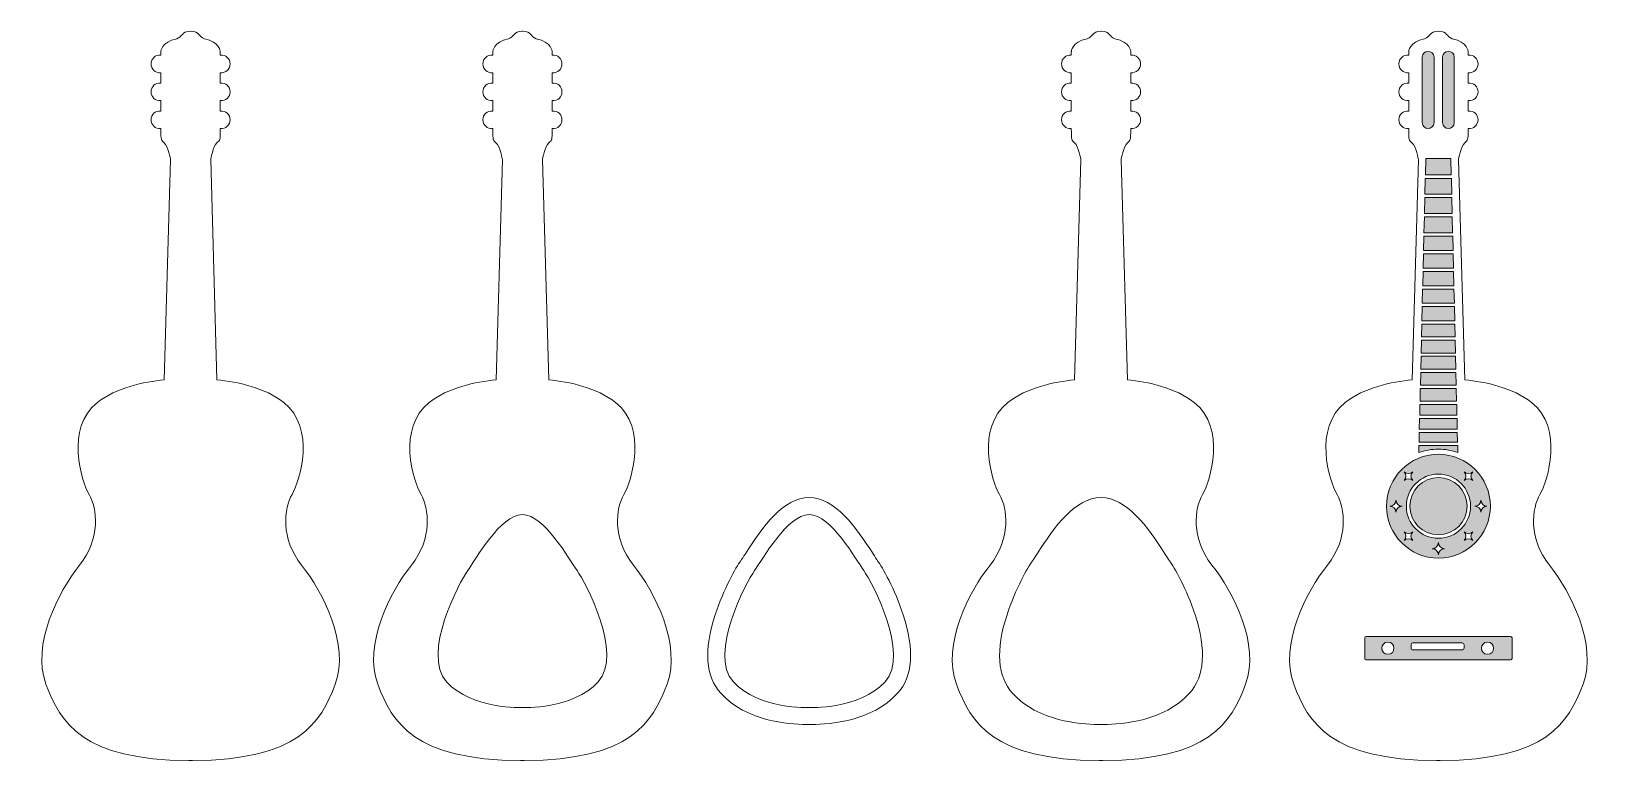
# Model space of a CAD drawing. Header units: inches. Extents: x 0.1 to 12.9, y -6 to 0.
import ezdxf

# ---------------------------------------------------------------- set-up
doc = ezdxf.new("R2010")
doc.units = ezdxf.units.IN
doc.header["$MEASUREMENT"] = 0
doc.layers.add('_U+0421_U+043B_U+043E_U+0439 1', color=7, linetype='Continuous')

msp = doc.modelspace()

# ---------------------------------------------------------------- hatches: boundary and pattern name
at = {"layer": '_U+0421_U+043B_U+043E_U+0439 1', "true_color": 0xffffff}
h = msp.add_hatch(color=7, dxfattribs=at)
h.dxf.hatch_style = 2
h.paths.add_polyline_path([(11.704, -2.392), (11.436, -2.392), (11.439, -2.276), (11.702, -2.276)])
h.paths.add_polyline_path([(11.464, -1.201), (11.676, -1.201), (11.673, -1.066), (11.467, -1.066)])
h.paths.add_polyline_path([(11.708, -2.551), (11.432, -2.551), (11.43, -2.655), (11.71, -2.655)])
h.paths.add_polyline_path([(11.711, -2.682), (11.429, -2.682), (11.427, -2.786), (11.713, -2.786)])
h.paths.add_polyline_path([(11.705, -2.42), (11.435, -2.42), (11.433, -2.523), (11.707, -2.523)])
h.paths.add_polyline_path([(11.453, -1.674), (11.687, -1.674), (11.684, -1.544), (11.456, -1.544)])
h.paths.add_polyline_path([(11.463, -1.229), (11.46, -1.359), (11.68, -1.359), (11.677, -1.229)])
h.paths.add_polyline_path([(11.714, -2.814), (11.426, -2.814), (11.424, -2.917), (11.716, -2.917)])
h.paths.add_polyline_path([(11.456, -1.516), (11.684, -1.516), (11.681, -1.386), (11.459, -1.386)])
h.paths.add_polyline_path([(11.439, -2.249), (11.701, -2.249), (11.698, -2.133), (11.442, -2.133)])
h.paths.add_polyline_path([(11.443, -2.105), (11.698, -2.105), (11.695, -1.989), (11.445, -1.989)])
h.paths.add_polyline_path([(11.446, -1.961), (11.694, -1.961), (11.691, -1.846), (11.449, -1.846)])
h.paths.add_polyline_path([(11.449, -1.818), (11.691, -1.818), (11.688, -1.702), (11.452, -1.702)])
h.paths.add_polyline_path([(11.717, -2.945), (11.423, -2.945), (11.421, -3.048), (11.719, -3.048)])
h.paths.add_polyline_path([(11.72, -3.076), (11.42, -3.076), (11.418, -3.163), (11.722, -3.163)])
h.paths.add_polyline_path([(11.723, -3.191), (11.417, -3.191), (11.415, -3.278), (11.725, -3.278)])
h.paths.add_polyline_path([(11.725, -3.305), (11.415, -3.305), (11.413, -3.383), (11.727, -3.383)])
edge = h.paths.add_edge_path()
edge.add_spline(control_points=[(11.535, -0.773), (11.535, -0.773), (11.535, -0.239), (11.535, -0.239), (11.535, -0.176), (11.439, -0.176), (11.439, -0.239), (11.439, -0.239), (11.439, -0.773), (11.439, -0.773), (11.439, -0.836), (11.535, -0.837), (11.535, -0.773)], knot_values=[0, 0, 0, 0, 0.013889, 0.013889, 0.013889, 0.027778, 0.027778, 0.027778, 0.041667, 0.041667, 0.041667, 0.055556, 0.055556, 0.055556, 0.055556], degree=3, periodic=0)
edge.add_line((11.535, -0.773), (11.535, -0.773))
edge = h.paths.add_edge_path()
edge.add_spline(control_points=[(11.7, -0.773), (11.7, -0.773), (11.7, -0.239), (11.7, -0.239), (11.7, -0.176), (11.605, -0.176), (11.605, -0.239), (11.605, -0.239), (11.605, -0.773), (11.605, -0.773), (11.605, -0.836), (11.7, -0.837), (11.7, -0.773)], knot_values=[0, 0, 0, 0, 0.013889, 0.013889, 0.013889, 0.027778, 0.027778, 0.027778, 0.041667, 0.041667, 0.041667, 0.055556, 0.055556, 0.055556, 0.055556], degree=3, periodic=0)
edge.add_line((11.7, -0.773), (11.7, -0.773))
edge = h.paths.add_edge_path()
edge.add_spline(control_points=[(12.172, -4.982), (12.172, -4.982), (12.172, -5.149), (12.172, -5.149), (12.172, -5.156), (12.167, -5.161), (12.16, -5.161), (12.16, -5.161), (10.982, -5.161), (10.982, -5.161), (10.975, -5.161), (10.97, -5.156), (10.97, -5.149), (10.97, -5.149), (10.97, -4.982), (10.97, -4.982), (10.97, -4.975), (10.975, -4.97), (10.982, -4.97), (10.982, -4.97), (12.16, -4.97), (12.16, -4.97), (12.167, -4.97), (12.172, -4.975), (12.172, -4.982)], knot_values=[0, 0, 0, 0, 0.013889, 0.013889, 0.013889, 0.027778, 0.027778, 0.027778, 0.041667, 0.041667, 0.041667, 0.055556, 0.055556, 0.055556, 0.069444, 0.069444, 0.069444, 0.083333, 0.083333, 0.083333, 0.097222, 0.097222, 0.097222, 0.111111, 0.111111, 0.111111, 0.111111], degree=3, periodic=0)
edge.add_line((12.172, -4.982), (12.172, -4.982))
edge = h.paths.add_edge_path()
edge.add_spline(control_points=[(11.158, -5.016), (11.093, -5.016), (11.093, -5.115), (11.158, -5.115), (11.224, -5.115), (11.224, -5.016), (11.158, -5.016)], knot_values=[0, 0, 0, 0, 0.013889, 0.013889, 0.013889, 0.027778, 0.027778, 0.027778, 0.027778], degree=3, periodic=0)
edge.add_line((11.158, -5.016), (11.158, -5.016))
edge = h.paths.add_edge_path()
edge.add_spline(control_points=[(11.764, -5.022), (11.764, -5.022), (11.363, -5.022), (11.363, -5.022), (11.34, -5.022), (11.349, -5.054), (11.347, -5.063), (11.347, -5.072), (11.354, -5.08), (11.363, -5.08), (11.363, -5.08), (11.764, -5.08), (11.764, -5.08), (11.773, -5.08), (11.781, -5.072), (11.781, -5.063), (11.779, -5.054), (11.788, -5.022), (11.764, -5.022)], knot_values=[0, 0, 0, 0, 0.013889, 0.013889, 0.013889, 0.027778, 0.027778, 0.027778, 0.041667, 0.041667, 0.041667, 0.055556, 0.055556, 0.055556, 0.069444, 0.069444, 0.069444, 0.083333, 0.083333, 0.083333, 0.083333], degree=3, periodic=0)
edge.add_line((11.764, -5.022), (11.764, -5.022))
edge = h.paths.add_edge_path()
edge.add_spline(control_points=[(11.972, -5.016), (11.906, -5.016), (11.906, -5.115), (11.972, -5.115), (12.038, -5.115), (12.038, -5.016), (11.972, -5.016)], knot_values=[0, 0, 0, 0, 0.013889, 0.013889, 0.013889, 0.027778, 0.027778, 0.027778, 0.027778], degree=3, periodic=0)
edge.add_line((11.972, -5.016), (11.972, -5.016))
edge = h.paths.add_edge_path()
edge.add_spline(control_points=[(11.147, -3.906), (11.147, -3.672), (11.336, -3.482), (11.571, -3.482), (11.805, -3.482), (11.995, -3.672), (11.995, -3.906), (11.995, -4.14), (11.805, -4.33), (11.571, -4.33), (11.336, -4.33), (11.147, -4.14), (11.147, -3.906)], knot_values=[0, 0, 0, 0, 0.013889, 0.013889, 0.013889, 0.027778, 0.027778, 0.027778, 0.041667, 0.041667, 0.041667, 0.055556, 0.055556, 0.055556, 0.055556], degree=3, periodic=0)
edge.add_line((11.147, -3.906), (11.147, -3.906))
edge = h.paths.add_edge_path()
edge.add_spline(control_points=[(11.621, -4.253), (11.593, -4.253), (11.571, -4.231), (11.571, -4.203), (11.571, -4.231), (11.549, -4.253), (11.521, -4.253), (11.549, -4.253), (11.571, -4.275), (11.571, -4.303), (11.571, -4.275), (11.593, -4.253), (11.621, -4.253)], knot_values=[0, 0, 0, 0, 0.013889, 0.013889, 0.013889, 0.027778, 0.027778, 0.027778, 0.041667, 0.041667, 0.041667, 0.055556, 0.055556, 0.055556, 0.055556], degree=3, periodic=0)
edge.add_line((11.621, -4.253), (11.621, -4.253))
edge = h.paths.add_edge_path()
edge.add_spline(control_points=[(11.851, -4.116), (11.832, -4.136), (11.8, -4.136), (11.781, -4.116), (11.8, -4.136), (11.8, -4.167), (11.781, -4.187), (11.8, -4.167), (11.832, -4.167), (11.851, -4.187), (11.832, -4.167), (11.832, -4.136), (11.851, -4.116)], knot_values=[0, 0, 0, 0, 0.013889, 0.013889, 0.013889, 0.027778, 0.027778, 0.027778, 0.041667, 0.041667, 0.041667, 0.055556, 0.055556, 0.055556, 0.055556], degree=3, periodic=0)
edge.add_line((11.851, -4.116), (11.851, -4.116))
edge = h.paths.add_edge_path()
edge.add_spline(control_points=[(11.868, -3.906), (11.896, -3.906), (11.918, -3.928), (11.918, -3.956), (11.918, -3.928), (11.94, -3.906), (11.967, -3.906), (11.94, -3.906), (11.918, -3.884), (11.918, -3.856), (11.918, -3.884), (11.896, -3.906), (11.868, -3.906)], knot_values=[0, 0, 0, 0, 0.013889, 0.013889, 0.013889, 0.027778, 0.027778, 0.027778, 0.041667, 0.041667, 0.041667, 0.055556, 0.055556, 0.055556, 0.055556], degree=3, periodic=0)
edge.add_line((11.868, -3.906), (11.868, -3.906))
edge = h.paths.add_edge_path()
edge.add_spline(control_points=[(11.781, -3.696), (11.781, -3.696), (11.781, -3.696), (11.781, -3.696), (11.8, -3.677), (11.832, -3.677), (11.851, -3.696), (11.832, -3.677), (11.832, -3.645), (11.851, -3.626), (11.832, -3.645), (11.8, -3.645), (11.781, -3.626), (11.8, -3.645), (11.8, -3.677), (11.781, -3.696)], knot_values=[0, 0, 0, 0, 0.013889, 0.013889, 0.013889, 0.027778, 0.027778, 0.027778, 0.041667, 0.041667, 0.041667, 0.055556, 0.055556, 0.055556, 0.069444, 0.069444, 0.069444, 0.069444], degree=3, periodic=0)
edge.add_line((11.781, -3.696), (11.781, -3.696))
edge = h.paths.add_edge_path()
edge.add_spline(control_points=[(11.309, -3.906), (11.309, -4.051), (11.426, -4.168), (11.571, -4.168), (11.715, -4.168), (11.833, -4.051), (11.833, -3.906), (11.833, -3.762), (11.715, -3.644), (11.571, -3.644), (11.426, -3.644), (11.309, -3.762), (11.309, -3.906)], knot_values=[0, 0, 0, 0, 0.013889, 0.013889, 0.013889, 0.027778, 0.027778, 0.027778, 0.041667, 0.041667, 0.041667, 0.055556, 0.055556, 0.055556, 0.055556], degree=3, periodic=0)
edge.add_line((11.309, -3.906), (11.309, -3.906))
edge = h.paths.add_edge_path()
edge.add_spline(control_points=[(11.29, -3.696), (11.31, -3.677), (11.341, -3.677), (11.361, -3.696), (11.341, -3.677), (11.341, -3.645), (11.361, -3.626), (11.341, -3.645), (11.31, -3.645), (11.29, -3.626), (11.31, -3.645), (11.31, -3.677), (11.29, -3.696)], knot_values=[0, 0, 0, 0, 0.013889, 0.013889, 0.013889, 0.027778, 0.027778, 0.027778, 0.041667, 0.041667, 0.041667, 0.055556, 0.055556, 0.055556, 0.055556], degree=3, periodic=0)
edge.add_line((11.29, -3.696), (11.29, -3.696))
edge = h.paths.add_edge_path()
edge.add_spline(control_points=[(11.29, -4.187), (11.31, -4.167), (11.341, -4.167), (11.361, -4.187), (11.341, -4.167), (11.341, -4.136), (11.361, -4.116), (11.341, -4.136), (11.31, -4.136), (11.29, -4.116), (11.31, -4.136), (11.31, -4.167), (11.29, -4.187)], knot_values=[0, 0, 0, 0, 0.013889, 0.013889, 0.013889, 0.027778, 0.027778, 0.027778, 0.041667, 0.041667, 0.041667, 0.055556, 0.055556, 0.055556, 0.055556], degree=3, periodic=0)
edge.add_line((11.29, -4.187), (11.29, -4.187))
edge = h.paths.add_edge_path()
edge.add_spline(control_points=[(11.274, -3.906), (11.246, -3.906), (11.224, -3.884), (11.224, -3.856), (11.224, -3.884), (11.202, -3.906), (11.174, -3.906), (11.202, -3.906), (11.224, -3.928), (11.224, -3.956), (11.224, -3.928), (11.246, -3.906), (11.274, -3.906)], knot_values=[0, 0, 0, 0, 0.013889, 0.013889, 0.013889, 0.027778, 0.027778, 0.027778, 0.041667, 0.041667, 0.041667, 0.055556, 0.055556, 0.055556, 0.055556], degree=3, periodic=0)
edge.add_line((11.274, -3.906), (11.274, -3.906))
edge = h.paths.add_edge_path()
edge.add_spline(control_points=[(11.571, -4.14), (11.7, -4.14), (11.805, -4.035), (11.805, -3.906), (11.805, -3.777), (11.7, -3.672), (11.571, -3.672), (11.442, -3.672), (11.337, -3.777), (11.337, -3.906), (11.337, -4.035), (11.442, -4.14), (11.571, -4.14)], knot_values=[0, 0, 0, 0, 0.013889, 0.013889, 0.013889, 0.027778, 0.027778, 0.027778, 0.041667, 0.041667, 0.041667, 0.055556, 0.055556, 0.055556, 0.055556], degree=3, periodic=0)
edge.add_line((11.571, -4.14), (11.571, -4.14))
edge = h.paths.add_edge_path()
edge.add_spline(control_points=[(11.729, -3.468), (11.729, -3.468), (11.728, -3.411), (11.728, -3.411), (11.728, -3.411), (11.412, -3.411), (11.412, -3.411), (11.412, -3.411), (11.411, -3.468), (11.411, -3.468), (11.461, -3.45), (11.515, -3.44), (11.571, -3.44), (11.626, -3.44), (11.68, -3.45), (11.729, -3.468)], knot_values=[0, 0, 0, 0, 0.013889, 0.013889, 0.013889, 0.027778, 0.027778, 0.027778, 0.041667, 0.041667, 0.041667, 0.055556, 0.055556, 0.055556, 0.069444, 0.069444, 0.069444, 0.069444], degree=3, periodic=0)
edge.add_line((11.729, -3.468), (11.729, -3.468))

# ---------------------------------------------------------------- linework, layer by layer
at = {"layer": '_U+0421_U+043B_U+043E_U+0439 1', "lineweight": 0}
for points in [[(11.464, -1.201), (11.676, -1.201), (11.673, -1.066), (11.467, -1.066), (11.464, -1.201)], [(11.463, -1.229), (11.46, -1.359), (11.68, -1.359), (11.677, -1.229), (11.463, -1.229)], [(11.456, -1.516), (11.684, -1.516), (11.681, -1.386), (11.459, -1.386), (11.456, -1.516)], [(11.453, -1.674), (11.687, -1.674), (11.684, -1.544), (11.456, -1.544), (11.453, -1.674)], [(11.449, -1.818), (11.691, -1.818), (11.688, -1.702), (11.452, -1.702), (11.449, -1.818)], [(11.446, -1.961), (11.694, -1.961), (11.691, -1.846), (11.449, -1.846), (11.446, -1.961)], [(11.443, -2.105), (11.698, -2.105), (11.695, -1.989), (11.445, -1.989), (11.443, -2.105)], [(11.439, -2.249), (11.701, -2.249), (11.698, -2.133), (11.442, -2.133), (11.439, -2.249)], [(11.704, -2.392), (11.436, -2.392), (11.439, -2.276), (11.702, -2.276), (11.704, -2.392)], [(11.705, -2.42), (11.435, -2.42), (11.433, -2.523), (11.707, -2.523), (11.705, -2.42)], [(11.708, -2.551), (11.432, -2.551), (11.43, -2.655), (11.71, -2.655), (11.708, -2.551)], [(11.711, -2.682), (11.429, -2.682), (11.427, -2.786), (11.713, -2.786), (11.711, -2.682)], [(11.714, -2.814), (11.426, -2.814), (11.424, -2.917), (11.716, -2.917), (11.714, -2.814)], [(11.717, -2.945), (11.423, -2.945), (11.421, -3.048), (11.719, -3.048), (11.717, -2.945)], [(11.723, -3.191), (11.417, -3.191), (11.415, -3.278), (11.725, -3.278), (11.723, -3.191)], [(11.72, -3.076), (11.42, -3.076), (11.418, -3.163), (11.722, -3.163), (11.72, -3.076)], [(11.725, -3.305), (11.415, -3.305), (11.413, -3.383), (11.727, -3.383), (11.725, -3.305)]]:
    msp.add_lwpolyline(points, dxfattribs=at)
at = {"layer": '_U+0421_U+043B_U+043E_U+0439 1', "color": 1, "lineweight": 9, "true_color": 0xff0000}
for points, knots in [([(2.29, -4.387), (2.116, -4.169), (2.147, -3.922), (2.212, -3.811), (2.277, -3.699), (2.409, -3.269), (2.145, -3.059), (1.993, -2.938), (1.766, -2.891), (1.599, -2.873), (1.599, -2.873), (1.548, -1.074), (1.548, -1.074), (1.548, -1.074), (1.567, -0.965), (1.599, -0.939), (1.625, -0.913), (1.626, -0.924), (1.626, -0.822), (1.672, -0.827), (1.707, -0.791), (1.707, -0.75), (1.707, -0.709), (1.672, -0.674), (1.626, -0.679), (1.626, -0.679), (1.626, -0.594), (1.626, -0.594), (1.672, -0.599), (1.707, -0.563), (1.707, -0.522), (1.707, -0.481), (1.672, -0.445), (1.626, -0.45), (1.626, -0.45), (1.626, -0.366), (1.626, -0.366), (1.672, -0.371), (1.707, -0.335), (1.707, -0.294), (1.707, -0.253), (1.672, -0.217), (1.626, -0.222), (1.626, -0.222), (1.626, -0.193), (1.626, -0.193), (1.626, -0.193), (1.624, -0.115), (1.497, -0.088), (1.448, -0.075), (1.46, -0.028), (1.385, -0.028), (1.385, -0.028), (1.382, -0.028), (1.382, -0.028), (1.308, -0.028), (1.319, -0.075), (1.271, -0.088), (1.144, -0.115), (1.141, -0.193), (1.141, -0.193), (1.141, -0.193), (1.141, -0.222), (1.141, -0.222), (1.096, -0.217), (1.061, -0.253), (1.061, -0.294), (1.061, -0.335), (1.096, -0.371), (1.141, -0.366), (1.141, -0.366), (1.141, -0.45), (1.141, -0.45), (1.096, -0.445), (1.061, -0.481), (1.061, -0.522), (1.061, -0.563), (1.096, -0.599), (1.141, -0.594), (1.141, -0.594), (1.141, -0.679), (1.141, -0.679), (1.096, -0.674), (1.061, -0.709), (1.061, -0.75), (1.061, -0.792), (1.096, -0.827), (1.141, -0.822), (1.141, -0.925), (1.144, -0.913), (1.168, -0.939), (1.201, -0.965), (1.22, -1.074), (1.22, -1.074), (1.22, -1.074), (1.169, -2.873), (1.169, -2.873), (1.002, -2.891), (0.775, -2.938), (0.623, -3.059), (0.359, -3.269), (0.491, -3.699), (0.556, -3.811), (0.621, -3.922), (0.652, -4.169), (0.478, -4.387), (0.304, -4.604), (0.084, -5.038), (0.203, -5.359), (0.321, -5.677), (0.504, -5.977), (1.369, -5.984), (1.369, -5.984), (1.369, -5.984), (1.369, -5.984), (1.369, -5.984), (1.399, -5.984), (1.399, -5.984), (1.399, -5.984), (1.399, -5.984), (1.399, -5.984), (2.264, -5.977), (2.447, -5.677), (2.565, -5.359), (2.684, -5.038), (2.463, -4.604), (2.29, -4.387)], [0, 0, 0, 0, 1, 1, 1, 2, 2, 2, 3, 3, 3, 4, 4, 4, 5, 5, 5, 6, 6, 6, 7, 7, 7, 8, 8, 8, 9, 9, 9, 10, 10, 10, 11, 11, 11, 12, 12, 12, 13, 13, 13, 14, 14, 14, 15, 15, 15, 16, 16, 16, 17, 17, 17, 18, 18, 18, 19, 19, 19, 20, 20, 20, 21, 21, 21, 22, 22, 22, 23, 23, 23, 24, 24, 24, 25, 25, 25, 26, 26, 26, 27, 27, 27, 28, 28, 28, 29, 29, 29, 30, 30, 30, 31, 31, 31, 32, 32, 32, 33, 33, 33, 34, 34, 34, 35, 35, 35, 36, 36, 36, 37, 37, 37, 38, 38, 38, 39, 39, 39, 40, 40, 40, 41, 41, 41, 42, 42, 42, 42]), ([(4.999, -4.387), (4.825, -4.169), (4.856, -3.922), (4.921, -3.811), (4.986, -3.699), (5.118, -3.269), (4.854, -3.059), (4.702, -2.938), (4.475, -2.891), (4.308, -2.873), (4.308, -2.873), (4.257, -1.074), (4.257, -1.074), (4.257, -1.074), (4.276, -0.965), (4.309, -0.939), (4.334, -0.913), (4.336, -0.924), (4.336, -0.822), (4.381, -0.827), (4.416, -0.792), (4.416, -0.75), (4.416, -0.709), (4.381, -0.674), (4.336, -0.679), (4.336, -0.679), (4.336, -0.594), (4.336, -0.594), (4.381, -0.599), (4.416, -0.563), (4.416, -0.522), (4.416, -0.481), (4.381, -0.445), (4.336, -0.45), (4.336, -0.45), (4.336, -0.366), (4.336, -0.366), (4.381, -0.371), (4.416, -0.335), (4.416, -0.294), (4.416, -0.253), (4.381, -0.217), (4.336, -0.222), (4.336, -0.222), (4.336, -0.193), (4.336, -0.193), (4.336, -0.193), (4.333, -0.115), (4.206, -0.088), (4.158, -0.075), (4.169, -0.028), (4.095, -0.028), (4.095, -0.028), (4.092, -0.028), (4.092, -0.028), (4.017, -0.028), (4.029, -0.075), (3.98, -0.088), (3.853, -0.115), (3.851, -0.193), (3.851, -0.193), (3.851, -0.193), (3.851, -0.222), (3.851, -0.222), (3.805, -0.217), (3.77, -0.253), (3.77, -0.294), (3.77, -0.335), (3.805, -0.371), (3.851, -0.366), (3.851, -0.366), (3.851, -0.45), (3.851, -0.45), (3.805, -0.445), (3.77, -0.481), (3.77, -0.522), (3.77, -0.563), (3.805, -0.599), (3.851, -0.594), (3.851, -0.594), (3.851, -0.679), (3.851, -0.679), (3.805, -0.674), (3.77, -0.709), (3.77, -0.75), (3.77, -0.792), (3.805, -0.827), (3.851, -0.822), (3.851, -0.925), (3.853, -0.913), (3.877, -0.939), (3.91, -0.965), (3.929, -1.074), (3.929, -1.074), (3.929, -1.074), (3.878, -2.873), (3.878, -2.873), (3.711, -2.891), (3.484, -2.938), (3.332, -3.059), (3.068, -3.269), (3.2, -3.699), (3.265, -3.811), (3.33, -3.922), (3.361, -4.169), (3.187, -4.387), (3.013, -4.604), (2.793, -5.038), (2.912, -5.359), (3.03, -5.677), (3.213, -5.977), (4.078, -5.984), (4.078, -5.984), (4.078, -5.984), (4.078, -5.984), (4.078, -5.984), (4.108, -5.984), (4.108, -5.984), (4.108, -5.984), (4.108, -5.984), (4.108, -5.984), (4.973, -5.977), (5.156, -5.677), (5.274, -5.359), (5.393, -5.038), (5.173, -4.604), (4.999, -4.387)], [0, 0, 0, 0, 1, 1, 1, 2, 2, 2, 3, 3, 3, 4, 4, 4, 5, 5, 5, 6, 6, 6, 7, 7, 7, 8, 8, 8, 9, 9, 9, 10, 10, 10, 11, 11, 11, 12, 12, 12, 13, 13, 13, 14, 14, 14, 15, 15, 15, 16, 16, 16, 17, 17, 17, 18, 18, 18, 19, 19, 19, 20, 20, 20, 21, 21, 21, 22, 22, 22, 23, 23, 23, 24, 24, 24, 25, 25, 25, 26, 26, 26, 27, 27, 27, 28, 28, 28, 29, 29, 29, 30, 30, 30, 31, 31, 31, 32, 32, 32, 33, 33, 33, 34, 34, 34, 35, 35, 35, 36, 36, 36, 37, 37, 37, 38, 38, 38, 39, 39, 39, 40, 40, 40, 41, 41, 41, 42, 42, 42, 42]), ([(9.722, -4.387), (9.549, -4.169), (9.58, -3.922), (9.645, -3.811), (9.709, -3.699), (9.842, -3.269), (9.577, -3.059), (9.425, -2.938), (9.198, -2.891), (9.032, -2.873), (9.032, -2.873), (8.981, -1.074), (8.981, -1.074), (8.981, -1.074), (9, -0.965), (9.032, -0.939), (9.057, -0.913), (9.059, -0.924), (9.059, -0.822), (9.105, -0.827), (9.139, -0.792), (9.139, -0.75), (9.139, -0.709), (9.104, -0.674), (9.059, -0.679), (9.059, -0.679), (9.059, -0.594), (9.059, -0.594), (9.105, -0.599), (9.139, -0.563), (9.139, -0.522), (9.139, -0.481), (9.104, -0.445), (9.059, -0.45), (9.059, -0.45), (9.059, -0.366), (9.059, -0.366), (9.105, -0.371), (9.139, -0.335), (9.139, -0.294), (9.139, -0.253), (9.104, -0.217), (9.059, -0.222), (9.059, -0.222), (9.059, -0.193), (9.059, -0.193), (9.059, -0.193), (9.057, -0.115), (8.93, -0.088), (8.881, -0.075), (8.893, -0.028), (8.818, -0.028), (8.818, -0.028), (8.815, -0.028), (8.815, -0.028), (8.74, -0.028), (8.752, -0.075), (8.703, -0.088), (8.576, -0.115), (8.574, -0.193), (8.574, -0.193), (8.574, -0.193), (8.574, -0.222), (8.574, -0.222), (8.529, -0.217), (8.494, -0.253), (8.494, -0.294), (8.494, -0.335), (8.529, -0.371), (8.574, -0.366), (8.574, -0.366), (8.574, -0.45), (8.574, -0.45), (8.529, -0.445), (8.494, -0.481), (8.494, -0.522), (8.494, -0.563), (8.529, -0.599), (8.574, -0.594), (8.574, -0.594), (8.574, -0.679), (8.574, -0.679), (8.529, -0.674), (8.494, -0.709), (8.494, -0.75), (8.494, -0.792), (8.529, -0.827), (8.574, -0.822), (8.574, -0.925), (8.576, -0.913), (8.601, -0.939), (8.633, -0.965), (8.652, -1.074), (8.652, -1.074), (8.652, -1.074), (8.601, -2.873), (8.601, -2.873), (8.435, -2.891), (8.208, -2.938), (8.056, -3.059), (7.791, -3.269), (7.924, -3.699), (7.988, -3.811), (8.053, -3.922), (8.084, -4.169), (7.911, -4.387), (7.737, -4.604), (7.516, -5.038), (7.636, -5.359), (7.754, -5.677), (7.936, -5.977), (8.801, -5.984), (8.801, -5.984), (8.801, -5.984), (8.801, -5.984), (8.801, -5.984), (8.832, -5.984), (8.832, -5.984), (8.832, -5.984), (8.832, -5.984), (8.832, -5.984), (9.697, -5.977), (9.879, -5.677), (9.997, -5.359), (10.117, -5.038), (9.896, -4.604), (9.722, -4.387)], [0, 0, 0, 0, 1, 1, 1, 2, 2, 2, 3, 3, 3, 4, 4, 4, 5, 5, 5, 6, 6, 6, 7, 7, 7, 8, 8, 8, 9, 9, 9, 10, 10, 10, 11, 11, 11, 12, 12, 12, 13, 13, 13, 14, 14, 14, 15, 15, 15, 16, 16, 16, 17, 17, 17, 18, 18, 18, 19, 19, 19, 20, 20, 20, 21, 21, 21, 22, 22, 22, 23, 23, 23, 24, 24, 24, 25, 25, 25, 26, 26, 26, 27, 27, 27, 28, 28, 28, 29, 29, 29, 30, 30, 30, 31, 31, 31, 32, 32, 32, 33, 33, 33, 34, 34, 34, 35, 35, 35, 36, 36, 36, 37, 37, 37, 38, 38, 38, 39, 39, 39, 40, 40, 40, 41, 41, 41, 42, 42, 42, 42]), ([(12.477, -4.387), (12.303, -4.169), (12.334, -3.922), (12.399, -3.811), (12.464, -3.699), (12.596, -3.269), (12.332, -3.059), (12.18, -2.938), (11.953, -2.891), (11.786, -2.873), (11.786, -2.873), (11.735, -1.074), (11.735, -1.074), (11.735, -1.074), (11.754, -0.965), (11.786, -0.939), (11.812, -0.913), (11.813, -0.924), (11.813, -0.822), (11.859, -0.827), (11.894, -0.791), (11.894, -0.75), (11.894, -0.709), (11.859, -0.674), (11.813, -0.679), (11.813, -0.679), (11.813, -0.594), (11.813, -0.594), (11.859, -0.599), (11.894, -0.563), (11.894, -0.522), (11.894, -0.481), (11.859, -0.445), (11.813, -0.45), (11.813, -0.45), (11.813, -0.366), (11.813, -0.366), (11.859, -0.371), (11.894, -0.335), (11.894, -0.294), (11.894, -0.253), (11.859, -0.217), (11.813, -0.222), (11.813, -0.222), (11.813, -0.193), (11.813, -0.193), (11.813, -0.193), (11.811, -0.115), (11.684, -0.088), (11.635, -0.075), (11.647, -0.028), (11.572, -0.028), (11.572, -0.028), (11.569, -0.028), (11.569, -0.028), (11.495, -0.028), (11.506, -0.075), (11.458, -0.088), (11.331, -0.115), (11.328, -0.193), (11.328, -0.193), (11.328, -0.193), (11.328, -0.222), (11.328, -0.222), (11.283, -0.217), (11.248, -0.253), (11.248, -0.294), (11.248, -0.335), (11.283, -0.371), (11.328, -0.366), (11.328, -0.366), (11.328, -0.45), (11.328, -0.45), (11.283, -0.445), (11.248, -0.481), (11.248, -0.522), (11.248, -0.563), (11.283, -0.599), (11.328, -0.594), (11.328, -0.594), (11.328, -0.679), (11.328, -0.679), (11.283, -0.674), (11.248, -0.709), (11.248, -0.75), (11.248, -0.792), (11.283, -0.827), (11.328, -0.822), (11.328, -0.925), (11.331, -0.913), (11.355, -0.939), (11.388, -0.965), (11.407, -1.074), (11.407, -1.074), (11.407, -1.074), (11.356, -2.873), (11.356, -2.873), (11.189, -2.891), (10.962, -2.938), (10.81, -3.059), (10.546, -3.269), (10.678, -3.699), (10.743, -3.811), (10.808, -3.922), (10.839, -4.169), (10.665, -4.387), (10.491, -4.604), (10.271, -5.038), (10.39, -5.359), (10.508, -5.677), (10.691, -5.977), (11.556, -5.984), (11.556, -5.984), (11.556, -5.984), (11.556, -5.984), (11.556, -5.984), (11.586, -5.984), (11.586, -5.984), (11.586, -5.984), (11.586, -5.984), (11.586, -5.984), (12.451, -5.977), (12.634, -5.677), (12.752, -5.359), (12.871, -5.038), (12.65, -4.604), (12.477, -4.387)], [0, 0, 0, 0, 1, 1, 1, 2, 2, 2, 3, 3, 3, 4, 4, 4, 5, 5, 5, 6, 6, 6, 7, 7, 7, 8, 8, 8, 9, 9, 9, 10, 10, 10, 11, 11, 11, 12, 12, 12, 13, 13, 13, 14, 14, 14, 15, 15, 15, 16, 16, 16, 17, 17, 17, 18, 18, 18, 19, 19, 19, 20, 20, 20, 21, 21, 21, 22, 22, 22, 23, 23, 23, 24, 24, 24, 25, 25, 25, 26, 26, 26, 27, 27, 27, 28, 28, 28, 29, 29, 29, 30, 30, 30, 31, 31, 31, 32, 32, 32, 33, 33, 33, 34, 34, 34, 35, 35, 35, 36, 36, 36, 37, 37, 37, 38, 38, 38, 39, 39, 39, 40, 40, 40, 41, 41, 41, 42, 42, 42, 42]), ([(7.201, -4.792), (7.134, -4.586), (7.03, -4.403), (6.993, -4.351), (6.984, -4.339), (6.971, -4.318), (6.955, -4.294), (6.812, -4.072), (6.642, -3.835), (6.434, -3.835), (6.225, -3.835), (6.055, -4.072), (5.913, -4.294), (5.897, -4.318), (5.884, -4.339), (5.875, -4.351), (5.838, -4.403), (5.734, -4.586), (5.667, -4.792), (5.572, -5.081), (5.588, -5.297), (5.712, -5.434), (5.92, -5.663), (6.268, -5.688), (6.407, -5.688), (6.407, -5.688), (6.46, -5.688), (6.46, -5.688), (6.6, -5.688), (6.947, -5.663), (7.156, -5.434), (7.28, -5.297), (7.295, -5.081), (7.201, -4.792)], [0, 0, 0, 0, 1, 1, 1, 2, 2, 2, 3, 3, 3, 4, 4, 4, 5, 5, 5, 6, 6, 6, 7, 7, 7, 8, 8, 8, 9, 9, 9, 10, 10, 10, 11, 11, 11, 11]), ([(9.538, -5.434), (9.33, -5.663), (8.982, -5.688), (8.843, -5.688), (8.843, -5.688), (8.79, -5.688), (8.79, -5.688), (8.651, -5.688), (8.303, -5.663), (8.095, -5.434), (7.97, -5.297), (7.955, -5.081), (8.049, -4.792), (8.116, -4.586), (8.22, -4.403), (8.258, -4.351), (8.266, -4.339), (8.28, -4.318), (8.295, -4.294), (8.438, -4.072), (8.608, -3.835), (8.816, -3.835), (9.025, -3.835), (9.195, -4.072), (9.338, -4.294), (9.353, -4.318), (9.367, -4.339), (9.375, -4.351), (9.412, -4.403), (9.517, -4.586), (9.584, -4.792), (9.678, -5.081), (9.663, -5.297), (9.538, -5.434)], [0, 0, 0, 0, 1, 1, 1, 2, 2, 2, 3, 3, 3, 4, 4, 4, 5, 5, 5, 6, 6, 6, 7, 7, 7, 8, 8, 8, 9, 9, 9, 10, 10, 10, 11, 11, 11, 11]), ([(4.712, -5.34), (4.504, -5.569), (4.093, -5.549), (4.093, -5.549), (4.093, -5.549), (3.682, -5.569), (3.474, -5.34), (3.266, -5.111), (3.581, -4.524), (3.647, -4.432), (3.713, -4.34), (3.914, -3.974), (4.093, -3.974), (4.272, -3.974), (4.473, -4.34), (4.539, -4.432), (4.605, -4.524), (4.92, -5.111), (4.712, -5.34)], [0, 0, 0, 0, 1, 1, 1, 2, 2, 2, 3, 3, 3, 4, 4, 4, 5, 5, 5, 6, 6, 6, 6]), ([(7.053, -5.34), (6.845, -5.569), (6.434, -5.549), (6.434, -5.549), (6.434, -5.549), (6.023, -5.569), (5.815, -5.34), (5.607, -5.111), (5.922, -4.524), (5.988, -4.432), (6.054, -4.34), (6.255, -3.974), (6.434, -3.974), (6.613, -3.974), (6.814, -4.34), (6.88, -4.432), (6.945, -4.524), (7.261, -5.111), (7.053, -5.34)], [0, 0, 0, 0, 1, 1, 1, 2, 2, 2, 3, 3, 3, 4, 4, 4, 5, 5, 5, 6, 6, 6, 6])]:
    msp.add_open_spline(points, degree=3, knots=knots, dxfattribs=at)
at = {"layer": '_U+0421_U+043B_U+043E_U+0439 1', "lineweight": 0}
for points, knots in [([(11.535, -0.773), (11.535, -0.773), (11.535, -0.239), (11.535, -0.239), (11.535, -0.176), (11.439, -0.176), (11.439, -0.239), (11.439, -0.239), (11.439, -0.773), (11.439, -0.773), (11.439, -0.836), (11.535, -0.837), (11.535, -0.773)], [0, 0, 0, 0, 1, 1, 1, 2, 2, 2, 3, 3, 3, 4, 4, 4, 4]), ([(11.7, -0.773), (11.7, -0.773), (11.7, -0.239), (11.7, -0.239), (11.7, -0.176), (11.605, -0.176), (11.605, -0.239), (11.605, -0.239), (11.605, -0.773), (11.605, -0.773), (11.605, -0.836), (11.7, -0.837), (11.7, -0.773)], [0, 0, 0, 0, 1, 1, 1, 2, 2, 2, 3, 3, 3, 4, 4, 4, 4]), ([(11.729, -3.468), (11.729, -3.468), (11.728, -3.411), (11.728, -3.411), (11.728, -3.411), (11.412, -3.411), (11.412, -3.411), (11.412, -3.411), (11.411, -3.468), (11.411, -3.468), (11.461, -3.45), (11.515, -3.44), (11.571, -3.44), (11.626, -3.44), (11.68, -3.45), (11.729, -3.468)], [0, 0, 0, 0, 1, 1, 1, 2, 2, 2, 3, 3, 3, 4, 4, 4, 5, 5, 5, 5]), ([(11.147, -3.906), (11.147, -3.672), (11.336, -3.482), (11.571, -3.482), (11.805, -3.482), (11.995, -3.672), (11.995, -3.906), (11.995, -4.14), (11.805, -4.33), (11.571, -4.33), (11.336, -4.33), (11.147, -4.14), (11.147, -3.906)], [0, 0, 0, 0, 1, 1, 1, 2, 2, 2, 3, 3, 3, 4, 4, 4, 4]), ([(11.29, -3.696), (11.31, -3.677), (11.341, -3.677), (11.361, -3.696), (11.341, -3.677), (11.341, -3.645), (11.361, -3.626), (11.341, -3.645), (11.31, -3.645), (11.29, -3.626), (11.31, -3.645), (11.31, -3.677), (11.29, -3.696)], [0, 0, 0, 0, 1, 1, 1, 2, 2, 2, 3, 3, 3, 4, 4, 4, 4]), ([(11.309, -3.906), (11.309, -4.051), (11.426, -4.168), (11.571, -4.168), (11.715, -4.168), (11.833, -4.051), (11.833, -3.906), (11.833, -3.762), (11.715, -3.644), (11.571, -3.644), (11.426, -3.644), (11.309, -3.762), (11.309, -3.906)], [0, 0, 0, 0, 1, 1, 1, 2, 2, 2, 3, 3, 3, 4, 4, 4, 4]), ([(11.571, -4.14), (11.7, -4.14), (11.805, -4.035), (11.805, -3.906), (11.805, -3.777), (11.7, -3.672), (11.571, -3.672), (11.442, -3.672), (11.337, -3.777), (11.337, -3.906), (11.337, -4.035), (11.442, -4.14), (11.571, -4.14)], [0, 0, 0, 0, 1, 1, 1, 2, 2, 2, 3, 3, 3, 4, 4, 4, 4]), ([(11.781, -3.696), (11.781, -3.696), (11.781, -3.696), (11.781, -3.696), (11.8, -3.677), (11.832, -3.677), (11.851, -3.696), (11.832, -3.677), (11.832, -3.645), (11.851, -3.626), (11.832, -3.645), (11.8, -3.645), (11.781, -3.626), (11.8, -3.645), (11.8, -3.677), (11.781, -3.696)], [0, 0, 0, 0, 1, 1, 1, 2, 2, 2, 3, 3, 3, 4, 4, 4, 5, 5, 5, 5]), ([(11.274, -3.906), (11.246, -3.906), (11.224, -3.884), (11.224, -3.856), (11.224, -3.884), (11.202, -3.906), (11.174, -3.906), (11.202, -3.906), (11.224, -3.928), (11.224, -3.956), (11.224, -3.928), (11.246, -3.906), (11.274, -3.906)], [0, 0, 0, 0, 1, 1, 1, 2, 2, 2, 3, 3, 3, 4, 4, 4, 4]), ([(11.868, -3.906), (11.896, -3.906), (11.918, -3.928), (11.918, -3.956), (11.918, -3.928), (11.94, -3.906), (11.967, -3.906), (11.94, -3.906), (11.918, -3.884), (11.918, -3.856), (11.918, -3.884), (11.896, -3.906), (11.868, -3.906)], [0, 0, 0, 0, 1, 1, 1, 2, 2, 2, 3, 3, 3, 4, 4, 4, 4]), ([(11.29, -4.187), (11.31, -4.167), (11.341, -4.167), (11.361, -4.187), (11.341, -4.167), (11.341, -4.136), (11.361, -4.116), (11.341, -4.136), (11.31, -4.136), (11.29, -4.116), (11.31, -4.136), (11.31, -4.167), (11.29, -4.187)], [0, 0, 0, 0, 1, 1, 1, 2, 2, 2, 3, 3, 3, 4, 4, 4, 4]), ([(11.621, -4.253), (11.593, -4.253), (11.571, -4.231), (11.571, -4.203), (11.571, -4.231), (11.549, -4.253), (11.521, -4.253), (11.549, -4.253), (11.571, -4.275), (11.571, -4.303), (11.571, -4.275), (11.593, -4.253), (11.621, -4.253)], [0, 0, 0, 0, 1, 1, 1, 2, 2, 2, 3, 3, 3, 4, 4, 4, 4]), ([(11.851, -4.116), (11.832, -4.136), (11.8, -4.136), (11.781, -4.116), (11.8, -4.136), (11.8, -4.167), (11.781, -4.187), (11.8, -4.167), (11.832, -4.167), (11.851, -4.187), (11.832, -4.167), (11.832, -4.136), (11.851, -4.116)], [0, 0, 0, 0, 1, 1, 1, 2, 2, 2, 3, 3, 3, 4, 4, 4, 4]), ([(12.172, -4.982), (12.172, -4.982), (12.172, -5.149), (12.172, -5.149), (12.172, -5.156), (12.167, -5.161), (12.16, -5.161), (12.16, -5.161), (10.982, -5.161), (10.982, -5.161), (10.975, -5.161), (10.97, -5.156), (10.97, -5.149), (10.97, -5.149), (10.97, -4.982), (10.97, -4.982), (10.97, -4.975), (10.975, -4.97), (10.982, -4.97), (10.982, -4.97), (12.16, -4.97), (12.16, -4.97), (12.167, -4.97), (12.172, -4.975), (12.172, -4.982)], [0, 0, 0, 0, 1, 1, 1, 2, 2, 2, 3, 3, 3, 4, 4, 4, 5, 5, 5, 6, 6, 6, 7, 7, 7, 8, 8, 8, 8]), ([(11.158, -5.016), (11.093, -5.016), (11.093, -5.115), (11.158, -5.115), (11.224, -5.115), (11.224, -5.016), (11.158, -5.016)], [0, 0, 0, 0, 1, 1, 1, 2, 2, 2, 2]), ([(11.764, -5.022), (11.764, -5.022), (11.363, -5.022), (11.363, -5.022), (11.34, -5.022), (11.349, -5.054), (11.347, -5.063), (11.347, -5.072), (11.354, -5.08), (11.363, -5.08), (11.363, -5.08), (11.764, -5.08), (11.764, -5.08), (11.773, -5.08), (11.781, -5.072), (11.781, -5.063), (11.779, -5.054), (11.788, -5.022), (11.764, -5.022)], [0, 0, 0, 0, 1, 1, 1, 2, 2, 2, 3, 3, 3, 4, 4, 4, 5, 5, 5, 6, 6, 6, 6]), ([(11.972, -5.016), (11.906, -5.016), (11.906, -5.115), (11.972, -5.115), (12.038, -5.115), (12.038, -5.016), (11.972, -5.016)], [0, 0, 0, 0, 1, 1, 1, 2, 2, 2, 2])]:
    msp.add_open_spline(points, degree=3, knots=knots, dxfattribs=at)

doc.saveas('drawing.dxf')
